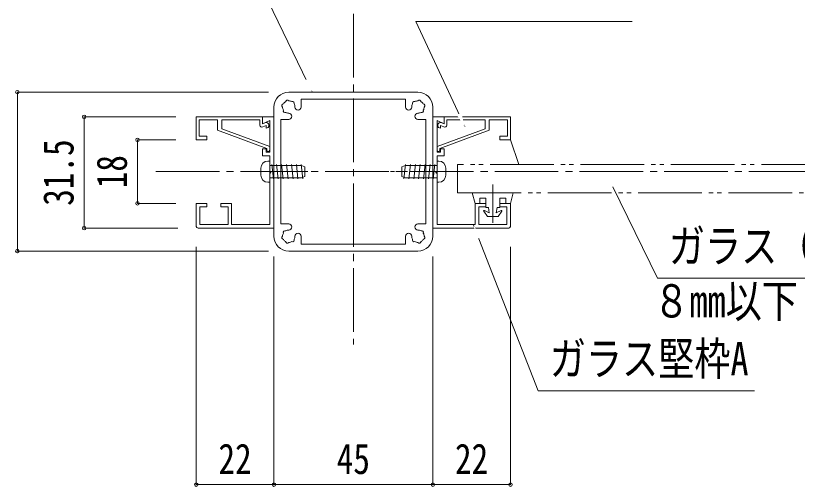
# Model space of a CAD drawing. Units: millimetres at full size; details may follow other scales. Extents: x -3135 to 4022, y -814 to 1448.
# Drawn here: x -1842.2 to -1399.3, y 951.3 to 1217.9 of the extents above; entities that cross this region are included whole.
import ezdxf
from ezdxf.enums import TextEntityAlignment as Align

# ---------------------------------------------------------------- set-up
doc = ezdxf.new("R2010")
doc.units = ezdxf.units.MM
doc.header["$LTSCALE"] = 4
doc.header["$PDMODE"] = 32
doc.header["$PDSIZE"] = 2
for name, pattern in [('CHAIN2', [12, 9, -1, 1, -1]), ('DASHED1', [1.8, 1.2, -0.6]), ('DASHED2', [3, 2, -1]), ('DOUBLE_CHAIN2', [12.8, 9, -1, 0.6, -0.6, 0.6, -1])]:
    doc.linetypes.add(name, pattern=pattern)
for name, color, linetype, lineweight in [('0-0_0', 7, 'Continuous', 18), ('0-1_1手摺寸法', 3, 'Continuous', 18), ('0-2_2A', 1, 'DOUBLE_CHAIN2', 18), ('0-5_3中心線', 2, 'CHAIN2', 18), ('0-6_41ｱﾙﾐ', 6, 'Continuous', 18), ('0-7_42ｱﾙﾐ部品', 6, 'Continuous', 18), ('0-8_51破線ｱﾙﾐ', 3, 'DASHED1', 18), ('0-9_6ﾊｯﾁﾝｸﾞ', 4, 'Continuous', 9), ('0-B_CYAN', 4, 'Continuous', 9)]:
    doc.layers.add(name, color=color, linetype=linetype, lineweight=lineweight)
doc.styles.add('ＭＳ ゴシック', font='')
doc.styles.get('ＭＳ ゴシック').set_extended_font_data('MS Gothic')

msp = doc.modelspace()

# ---------------------------------------------------------------- linework, layer by layer
at = {"layer": '0-0_0'}
for points in [[(-1674.129, 1174.553), (-1726.439, 1282.99), (-1832.473, 1282.99)], [(-1587.656, 1155.053), (-1615.5, 1214.552), (-1492.849, 1214.552)], [(-1582.724, 1099.173), (-1546.087, 1005.464), (-1423.566, 1005.464)]]:
    msp.add_lwpolyline(points, dxfattribs=at)
at = {"layer": '0-1_1手摺寸法'}
for p, q in [((-1698.948, 1174.553), (-1841.178, 1174.553)), ((-1841.178, 1084.553), (-1841.178, 1174.553)), ((-1841.178, 1169.953), (-1841.178, 1089.153)), ((-1751.348, 1160.553), (-1803.376, 1160.553)), ((-1803.376, 1160.553), (-1803.376, 1097.553)), ((-1803.376, 1102.153), (-1803.376, 1155.953)), ((-1751.348, 1147.553), (-1773.119, 1147.553)), ((-1773.119, 1111.553), (-1773.119, 1147.553)), ((-1773.119, 1142.953), (-1773.119, 1116.153)), ((-1571.848, 1122.282), (-1571.848, 1100.555)), ((-1560.248, 1117.553), (-1583.448, 1117.553)), ((-1583.448, 1117.553), (-1581.848, 1111.553)), ((-1560.248, 1117.553), (-1561.848, 1111.553)), ((-1575.848, 1114.553), (-1579.248, 1114.553)), ((-1579.248, 1114.553), (-1579.248, 1111.553)), ((-1575.848, 1114.553), (-1575.848, 1109.153)), ((-1564.448, 1114.553), (-1567.848, 1114.553)), ((-1567.848, 1114.553), (-1567.848, 1109.153)), ((-1564.448, 1114.553), (-1564.448, 1111.553)), ((-1751.348, 1111.553), (-1773.119, 1111.553)), ((-1579.248, 1111.553), (-1581.848, 1111.553)), ((-1573.848, 1106.153), (-1576.628, 1107.528)), ((-1574.348, 1109.153), (-1575.848, 1109.153)), ((-1573.848, 1106.153), (-1574.348, 1109.153)), ((-1569.848, 1106.153), (-1569.348, 1109.153)), ((-1567.068, 1107.528), (-1569.848, 1106.153)), ((-1567.848, 1109.153), (-1569.348, 1109.153)), ((-1561.848, 1111.553), (-1564.448, 1111.553)), ((-1574.848, 1104.153), (-1577, 1107.09)), ((-1568.848, 1104.153), (-1574.848, 1104.153)), ((-1568.848, 1104.153), (-1566.696, 1107.09)), ((-1750.348, 1097.553), (-1803.376, 1097.553)), ((-1739.848, 1087.053), (-1739.848, 952.296)), ((-1561.848, 1087.053), (-1561.848, 952.296)), ((-1698.948, 1084.553), (-1841.178, 1084.553)), ((-1695.848, 1081.453), (-1695.848, 952.296)), ((-1695.848, 1081.453), (-1695.848, 952.296)), ((-1605.848, 1081.453), (-1605.848, 952.296)), ((-1605.848, 1081.453), (-1605.848, 952.296)), ((-1739.848, 952.296), (-1695.848, 952.296)), ((-1700.448, 952.296), (-1735.248, 952.296)), ((-1695.848, 952.296), (-1605.848, 952.296)), ((-1610.448, 952.296), (-1691.248, 952.296)), ((-1561.848, 952.296), (-1605.848, 952.296)), ((-1601.248, 952.296), (-1566.448, 952.296))]:
    msp.add_line(p, q, dxfattribs=at)
for centre, start, end in [((-1576.748, 1107.253), 66.371, 212.905), ((-1566.948, 1107.253), 327.095, 113.629)]:
    msp.add_arc(centre, 0.3, start, end, dxfattribs=at)
for p in [(-1841.178, 1174.553), (-1803.376, 1160.553), (-1773.119, 1147.553), (-1773.119, 1111.553), (-1803.376, 1097.553), (-1841.178, 1084.553), (-1739.848, 952.296), (-1695.848, 952.296), (-1605.848, 952.296), (-1561.848, 952.296)]:
    msp.add_point(p, dxfattribs=at)
at = {"layer": '0-5_3中心線'}
for p, q in [((-1650.848, 1314.904), (-1650.848, 1031.562)), ((-1762.724, 1129.553), (-970.234, 1129.553))]:
    msp.add_line(p, q, dxfattribs=at)
at = {"layer": '0-6_41ｱﾙﾐ'}
for p, q in [((-1739.848, 1160.553), (-1702.248, 1160.553)), ((-1739.848, 1147.553), (-1739.848, 1160.553)), ((-1702.248, 1160.553), (-1702.248, 1156.553)), ((-1695.848, 1160.553), (-1702.248, 1160.553)), ((-1605.848, 1160.553), (-1599.448, 1160.553)), ((-1599.448, 1160.553), (-1599.448, 1156.553)), ((-1561.848, 1160.553), (-1599.448, 1160.553)), ((-1561.848, 1147.553), (-1561.848, 1160.553)), ((-1738.248, 1158.953), (-1727.848, 1158.953)), ((-1738.248, 1149.553), (-1738.248, 1158.953)), ((-1727.848, 1153.028), (-1727.848, 1158.953)), ((-1725.448, 1158.953), (-1703.848, 1158.953)), ((-1725.448, 1153.848), (-1725.448, 1158.953)), ((-1703.848, 1155.906), (-1703.848, 1158.953)), ((-1702.248, 1156.553), (-1698.248, 1158.553)), ((-1698.248, 1140.553), (-1698.248, 1158.553)), ((-1603.448, 1140.553), (-1603.448, 1158.553)), ((-1599.448, 1156.553), (-1603.448, 1158.553)), ((-1576.248, 1158.953), (-1597.848, 1158.953)), ((-1597.848, 1155.906), (-1597.848, 1158.953)), ((-1576.248, 1153.848), (-1576.248, 1158.953)), ((-1563.448, 1158.953), (-1573.848, 1158.953)), ((-1573.848, 1153.028), (-1573.848, 1158.953)), ((-1563.448, 1149.553), (-1563.448, 1158.953)), ((-1727.848, 1153.028), (-1699.848, 1142.7)), ((-1725.448, 1153.848), (-1698.248, 1143.816)), ((-1700.248, 1155.764), (-1702.112, 1154.832)), ((-1700.248, 1154.164), (-1700.248, 1155.764)), ((-1576.248, 1153.848), (-1603.448, 1143.816)), ((-1573.848, 1153.028), (-1601.848, 1142.7)), ((-1601.448, 1155.764), (-1599.585, 1154.832)), ((-1601.448, 1154.164), (-1601.448, 1155.764)), ((-1733.848, 1147.553), (-1739.848, 1147.553)), ((-1733.848, 1149.553), (-1738.248, 1149.553)), ((-1733.848, 1147.553), (-1733.848, 1149.553)), ((-1567.848, 1149.553), (-1563.448, 1149.553)), ((-1567.848, 1147.553), (-1567.848, 1149.553)), ((-1567.848, 1147.553), (-1561.848, 1147.553)), ((-1699.848, 1141.753), (-1699.848, 1142.7)), ((-1698.248, 1143.816), (-1698.248, 1141.753)), ((-1603.448, 1143.816), (-1603.448, 1141.753)), ((-1601.848, 1141.753), (-1601.848, 1142.7)), ((-1702.248, 1142.553), (-1702.248, 1138.553)), ((-1700.248, 1142.553), (-1702.248, 1142.553)), ((-1702.248, 1138.553), (-1698.248, 1138.553)), ((-1700.248, 1142.553), (-1700.248, 1140.553)), ((-1698.248, 1140.553), (-1700.248, 1140.553)), ((-1698.248, 1138.553), (-1698.248, 1129.653)), ((-1603.448, 1140.553), (-1601.448, 1140.553)), ((-1599.448, 1138.553), (-1603.448, 1138.553)), ((-1603.448, 1138.553), (-1603.448, 1129.653)), ((-1601.448, 1142.553), (-1601.448, 1140.553)), ((-1601.448, 1142.553), (-1599.448, 1142.553)), ((-1599.448, 1142.553), (-1599.448, 1138.553)), ((-1697.834, 1129.391), (-1698.248, 1129.653)), ((-1603.862, 1129.391), (-1603.448, 1129.653)), ((-1697.834, 1128.715), (-1698.248, 1128.453)), ((-1698.248, 1128.453), (-1698.248, 1099.553)), ((-1603.862, 1128.715), (-1603.448, 1128.453)), ((-1603.448, 1128.453), (-1603.448, 1099.553)), ((-1733.848, 1111.553), (-1739.848, 1111.553)), ((-1739.848, 1111.553), (-1739.848, 1098.553)), ((-1733.848, 1111.553), (-1733.848, 1109.553)), ((-1725.848, 1111.553), (-1719.848, 1111.553)), ((-1725.848, 1111.553), (-1725.848, 1109.553)), ((-1719.848, 1111.553), (-1719.848, 1099.553)), ((-1581.848, 1111.553), (-1581.848, 1099.553)), ((-1575.848, 1111.553), (-1581.848, 1111.553)), ((-1575.848, 1111.553), (-1575.848, 1109.553)), ((-1567.848, 1111.553), (-1561.848, 1111.553)), ((-1567.848, 1111.553), (-1567.848, 1109.553)), ((-1561.848, 1111.553), (-1561.848, 1098.553)), ((-1721.848, 1099.553), (-1737.848, 1099.553)), ((-1698.248, 1099.553), (-1719.848, 1099.553)), ((-1603.448, 1099.553), (-1581.848, 1099.553)), ((-1579.848, 1099.553), (-1563.848, 1099.553))]:
    msp.add_line(p, q, dxfattribs=at)
at = {"layer": '0-6_41ｱﾙﾐ', "linetype": 'DASHED2'}
for p, q in [((-1702.248, 1156.553), (-1702.248, 1160.553)), ((-1599.448, 1156.553), (-1599.448, 1160.553)), ((-1700.964, 1157.195), (-1702.248, 1156.553)), ((-1600.733, 1157.195), (-1599.448, 1156.553))]:
    msp.add_line(p, q, dxfattribs=at)
at = {"layer": '0-6_41ｱﾙﾐ'}
for points in [[(-1695.848, 1160.553), (-1695.848, 1097.553), (-1738.848, 1097.553)], [(-1605.848, 1160.553), (-1605.848, 1097.553), (-1562.848, 1097.553)], [(-1733.848, 1109.553), (-1737.848, 1109.553), (-1737.848, 1099.553)], [(-1725.848, 1109.553), (-1721.848, 1109.553), (-1721.848, 1099.553)], [(-1575.848, 1109.553), (-1579.848, 1109.553), (-1579.848, 1099.553)], [(-1567.848, 1109.553), (-1563.848, 1109.553), (-1563.848, 1099.553)]]:
    msp.add_lwpolyline(points, dxfattribs=at)
for centre, radius, start, end in [((-1700.248, 1155.764), 1.6, 0, 116.565), ((-1601.448, 1155.764), 1.6, 63.435, 180), ((-1702.648, 1155.906), 1.2, 180, 296.565), ((-1700.248, 1155.764), 1.6, 270, 0), ((-1601.448, 1155.764), 1.6, 180, 270), ((-1599.048, 1155.906), 1.2, 243.435, 0), ((-1699.048, 1141.753), 0.8, 180, 0), ((-1602.648, 1141.753), 0.8, 180, 0), ((-1698.048, 1129.053), 0.4, 302.334, 57.666), ((-1603.648, 1129.053), 0.4, 122.334, 237.666), ((-1738.848, 1098.553), 1, 180, 270), ((-1562.848, 1098.553), 1, 270, 0)]:
    msp.add_arc(centre, radius, start, end, dxfattribs=at)
at = {"layer": '0-7_42ｱﾙﾐ部品'}
for p, q in [((-1687.448, 1174.553), (-1614.248, 1174.553)), ((-1614.248, 1174.553), (-1687.448, 1174.553)), ((-1680.448, 1170.553), (-1621.248, 1170.553)), ((-1680.448, 1170.553), (-1680.448, 1166.153)), ((-1621.248, 1170.553), (-1680.448, 1170.553)), ((-1680.448, 1170.553), (-1680.448, 1166.153)), ((-1621.248, 1170.553), (-1621.248, 1166.153)), ((-1621.248, 1170.553), (-1621.248, 1166.153)), ((-1695.848, 1166.153), (-1695.848, 1092.953)), ((-1695.848, 1166.153), (-1695.848, 1092.953)), ((-1605.848, 1166.153), (-1605.848, 1092.953)), ((-1605.848, 1166.153), (-1605.848, 1092.953)), ((-1687.448, 1159.153), (-1691.848, 1159.153)), ((-1691.848, 1159.153), (-1691.848, 1099.953)), ((-1691.848, 1159.153), (-1691.848, 1099.953)), ((-1687.448, 1159.153), (-1691.848, 1159.153)), ((-1614.248, 1159.153), (-1609.848, 1159.153)), ((-1614.248, 1159.153), (-1609.848, 1159.153)), ((-1609.848, 1159.153), (-1609.848, 1099.953)), ((-1609.848, 1159.153), (-1609.848, 1099.953)), ((-1687.448, 1099.953), (-1691.848, 1099.953)), ((-1687.448, 1099.953), (-1691.848, 1099.953)), ((-1614.248, 1099.953), (-1609.848, 1099.953)), ((-1614.248, 1099.953), (-1609.848, 1099.953)), ((-1680.448, 1088.553), (-1680.448, 1092.953)), ((-1621.248, 1088.553), (-1621.248, 1092.953)), ((-1687.448, 1084.553), (-1614.248, 1084.553)), ((-1614.248, 1084.553), (-1687.448, 1084.553))]:
    msp.add_line(p, q, dxfattribs=at)
for points in [[(-1680.448, 1088.553), (-1621.248, 1088.553), (-1621.248, 1092.953)], [(-1621.248, 1088.553), (-1680.448, 1088.553), (-1680.448, 1092.953)]]:
    msp.add_lwpolyline(points, dxfattribs=at)
for centre, radius, start, end in [((-1687.448, 1166.153), 8.4, 90, 180), ((-1687.448, 1166.153), 8.4, 90, 180), ((-1614.248, 1166.153), 8.4, 0, 90), ((-1614.248, 1166.153), 8.4, 0, 90), ((-1688.225, 1169.051), 1, 105, 172.976), ((-1688.225, 1169.051), 1, 105, 172.976), ((-1688.225, 1169.051), 1, 37.024, 105), ((-1688.225, 1169.051), 1, 37.024, 105), ((-1687.448, 1166.153), 3.5, 75, 89.641), ((-1687.448, 1166.153), 3.5, 75, 89.641), ((-1687.448, 1166.153), 3.5, 60.359, 75), ((-1687.448, 1166.153), 3.5, 60.359, 75), ((-1685.327, 1168.274), 1, 45, 112.976), ((-1685.327, 1168.274), 1, 45, 112.976), ((-1616.37, 1168.274), 1, 67.024, 135), ((-1616.37, 1168.274), 1, 67.024, 135), ((-1614.248, 1166.153), 3.5, 105, 119.641), ((-1614.248, 1166.153), 3.5, 105, 119.641), ((-1614.248, 1166.153), 3.5, 90.359, 105), ((-1614.248, 1166.153), 3.5, 90.359, 105), ((-1613.472, 1169.051), 1, 75, 142.976), ((-1613.472, 1169.051), 1, 75, 142.976), ((-1613.472, 1169.051), 1, 7.024, 75), ((-1613.472, 1169.051), 1, 7.024, 75), ((-1690.346, 1166.93), 1, 165, 232.976), ((-1690.346, 1166.93), 1, 165, 232.976), ((-1690.346, 1166.93), 1, 97.024, 165), ((-1690.346, 1166.93), 1, 97.024, 165), ((-1687.448, 1166.153), 3.5, 180.359, 195), ((-1687.448, 1166.153), 3.5, 180.359, 195), ((-1687.448, 1166.153), 3.5, 195, 209.641), ((-1687.448, 1166.153), 3.5, 195, 209.641), ((-1687.448, 1166.153), 3.5, 135, 149.641), ((-1687.448, 1166.153), 3.5, 135, 149.641), ((-1687.448, 1166.153), 3.5, 120.359, 135), ((-1687.448, 1166.153), 3.5, 120.359, 135), ((-1685.327, 1168.274), 1, 337.024, 45), ((-1685.327, 1168.274), 1, 337.024, 45), ((-1687.448, 1166.153), 3.5, 15, 29.641), ((-1687.448, 1166.153), 3.5, 15, 29.641), ((-1687.448, 1166.153), 3.5, 0.359, 15), ((-1687.448, 1166.153), 3.5, 0.359, 15), ((-1682.198, 1166.153), 1.75, 180, 0), ((-1682.198, 1166.153), 1.75, 180, 0), ((-1619.498, 1166.153), 1.75, 180, 0), ((-1619.498, 1166.153), 1.75, 180, 0), ((-1614.248, 1166.153), 3.5, 165, 179.641), ((-1614.248, 1166.153), 3.5, 165, 179.641), ((-1614.248, 1166.153), 3.5, 150.359, 165), ((-1614.248, 1166.153), 3.5, 150.359, 165), ((-1616.37, 1168.274), 1, 135, 202.976), ((-1616.37, 1168.274), 1, 135, 202.976), ((-1614.248, 1166.153), 3.5, 45, 59.641), ((-1614.248, 1166.153), 3.5, 45, 59.641), ((-1614.248, 1166.153), 3.5, 30.359, 45), ((-1614.248, 1166.153), 3.5, 30.359, 45), ((-1611.35, 1166.93), 1, 15, 82.976), ((-1611.35, 1166.93), 1, 15, 82.976), ((-1614.248, 1166.153), 3.5, 330.359, 345), ((-1614.248, 1166.153), 3.5, 330.359, 345), ((-1614.248, 1166.153), 3.5, 345, 359.641), ((-1614.248, 1166.153), 3.5, 345, 359.641), ((-1611.35, 1166.93), 1, 307.024, 15), ((-1611.35, 1166.93), 1, 307.024, 15), ((-1689.57, 1164.032), 1, 157.024, 225), ((-1689.57, 1164.032), 1, 157.024, 225), ((-1689.57, 1164.032), 1, 225, 292.976), ((-1689.57, 1164.032), 1, 225, 292.976), ((-1687.448, 1166.153), 3.5, 240.359, 255), ((-1687.448, 1166.153), 3.5, 240.359, 255), ((-1687.448, 1166.153), 3.5, 255, 270), ((-1687.448, 1166.153), 3.5, 255, 270), ((-1687.448, 1160.903), 1.75, 270, 90), ((-1687.448, 1160.903), 1.75, 270, 90), ((-1614.248, 1160.903), 1.75, 90, 270), ((-1614.248, 1160.903), 1.75, 90, 270), ((-1614.248, 1166.153), 3.5, 270, 285), ((-1614.248, 1166.153), 3.5, 270, 285), ((-1614.248, 1166.153), 3.5, 285, 299.641), ((-1614.248, 1166.153), 3.5, 285, 299.641), ((-1612.127, 1164.032), 1, 247.024, 315), ((-1612.127, 1164.032), 1, 247.024, 315), ((-1612.127, 1164.032), 1, 315, 22.976), ((-1612.127, 1164.032), 1, 315, 22.976), ((-1687.448, 1098.203), 1.75, 270, 90), ((-1687.448, 1098.203), 1.75, 270, 90), ((-1614.248, 1098.203), 1.75, 90, 270), ((-1614.248, 1098.203), 1.75, 90, 270), ((-1687.448, 1092.953), 3.5, 150.359, 165), ((-1687.448, 1092.953), 3.5, 150.359, 165), ((-1689.57, 1095.074), 1, 135, 202.976), ((-1689.57, 1095.074), 1, 135, 202.976), ((-1689.57, 1095.074), 1, 67.024, 135), ((-1689.57, 1095.074), 1, 67.024, 135), ((-1687.448, 1092.953), 3.5, 105, 119.641), ((-1687.448, 1092.953), 3.5, 105, 119.641), ((-1687.448, 1092.953), 3.5, 90, 105), ((-1687.448, 1092.953), 3.5, 90, 105), ((-1682.198, 1092.953), 1.75, 0, 180), ((-1682.198, 1092.953), 1.75, 0, 180), ((-1619.498, 1092.953), 1.75, 0, 180), ((-1619.498, 1092.953), 1.75, 0, 180), ((-1614.248, 1092.953), 3.5, 75, 90), ((-1614.248, 1092.953), 3.5, 75, 90), ((-1614.248, 1092.953), 3.5, 60.359, 75), ((-1614.248, 1092.953), 3.5, 60.359, 75), ((-1612.127, 1095.074), 1, 45, 112.976), ((-1612.127, 1095.074), 1, 45, 112.976), ((-1612.127, 1095.074), 1, 337.024, 45), ((-1612.127, 1095.074), 1, 337.024, 45), ((-1614.248, 1092.953), 3.5, 15, 29.641), ((-1614.248, 1092.953), 3.5, 15, 29.641), ((-1687.448, 1092.953), 8.4, 180, 270), ((-1687.448, 1092.953), 8.4, 180, 270), ((-1690.346, 1092.176), 1, 127.024, 195), ((-1690.346, 1092.176), 1, 127.024, 195), ((-1690.346, 1092.176), 1, 195, 262.976), ((-1690.346, 1092.176), 1, 195, 262.976), ((-1687.448, 1092.953), 3.5, 165, 179.641), ((-1687.448, 1092.953), 3.5, 165, 179.641), ((-1687.448, 1092.953), 3.5, 210.359, 225), ((-1687.448, 1092.953), 3.5, 210.359, 225), ((-1687.448, 1092.953), 3.5, 225, 239.641), ((-1687.448, 1092.953), 3.5, 225, 239.641), ((-1688.225, 1090.055), 1, 187.024, 255), ((-1688.225, 1090.055), 1, 187.024, 255), ((-1687.448, 1092.953), 3.5, 270.359, 285), ((-1687.448, 1092.953), 3.5, 270.359, 285), ((-1687.448, 1092.953), 3.5, 285, 299.641), ((-1687.448, 1092.953), 3.5, 285, 299.641), ((-1685.327, 1090.832), 1, 247.024, 315), ((-1685.327, 1090.832), 1, 247.024, 315), ((-1685.327, 1090.832), 1, 315, 22.976), ((-1685.327, 1090.832), 1, 315, 22.976), ((-1687.448, 1092.953), 3.5, 330.359, 345), ((-1687.448, 1092.953), 3.5, 330.359, 345), ((-1687.448, 1092.953), 3.5, 345, 359.641), ((-1687.448, 1092.953), 3.5, 345, 359.641), ((-1614.248, 1092.953), 3.5, 180.359, 195), ((-1614.248, 1092.953), 3.5, 180.359, 195), ((-1614.248, 1092.953), 3.5, 195, 209.641), ((-1614.248, 1092.953), 3.5, 195, 209.641), ((-1616.37, 1090.832), 1, 157.024, 225), ((-1616.37, 1090.832), 1, 157.024, 225), ((-1616.37, 1090.832), 1, 225, 292.976), ((-1616.37, 1090.832), 1, 225, 292.976), ((-1614.248, 1092.953), 3.5, 240.359, 255), ((-1614.248, 1092.953), 3.5, 240.359, 255), ((-1614.248, 1092.953), 3.5, 255, 269.641), ((-1614.248, 1092.953), 3.5, 255, 269.641), ((-1614.248, 1092.953), 8.4, 270, 0), ((-1614.248, 1092.953), 8.4, 270, 0), ((-1613.472, 1090.055), 1, 285, 352.976), ((-1613.472, 1090.055), 1, 285, 352.976), ((-1614.248, 1092.953), 3.5, 300.359, 315), ((-1614.248, 1092.953), 3.5, 300.359, 315), ((-1614.248, 1092.953), 3.5, 315, 329.641), ((-1614.248, 1092.953), 3.5, 315, 329.641), ((-1611.35, 1092.176), 1, 277.024, 345), ((-1611.35, 1092.176), 1, 277.024, 345), ((-1614.248, 1092.953), 3.5, 0.359, 15), ((-1614.248, 1092.953), 3.5, 0.359, 15), ((-1611.35, 1092.176), 1, 345, 52.976), ((-1611.35, 1092.176), 1, 345, 52.976), ((-1688.225, 1090.055), 1, 255, 322.976), ((-1688.225, 1090.055), 1, 255, 322.976), ((-1613.472, 1090.055), 1, 217.024, 285), ((-1613.472, 1090.055), 1, 217.024, 285)]:
    msp.add_arc(centre, radius, start, end, dxfattribs=at)
at = {"layer": '0-8_51破線ｱﾙﾐ'}
for p, q in [((-1710.234, 1129.553), (-1671.926, 1129.553)), ((-1591.463, 1129.553), (-1629.77, 1129.553))]:
    msp.add_line(p, q, dxfattribs=at)
at = {"layer": '0-9_6ﾊｯﾁﾝｸﾞ'}
for p, q in [((-1699.248, 1135.553), (-1698.648, 1135.553)), ((-1698.248, 1123.953), (-1698.248, 1135.153)), ((-1603.448, 1123.953), (-1603.448, 1135.153)), ((-1602.448, 1135.553), (-1603.048, 1135.553)), ((-1703.248, 1127.553), (-1703.248, 1131.553)), ((-1698.248, 1133.053), (-1680.248, 1133.053)), ((-1696.123, 1125.553), (-1697.061, 1133.553)), ((-1696.123, 1125.553), (-1697.061, 1133.553)), ((-1693.488, 1125.553), (-1694.426, 1133.553)), ((-1693.488, 1125.553), (-1694.426, 1133.553)), ((-1690.669, 1125.553), (-1691.607, 1133.553)), ((-1690.669, 1125.553), (-1691.607, 1133.553)), ((-1687.85, 1125.553), (-1688.788, 1133.553)), ((-1687.85, 1125.553), (-1688.788, 1133.553)), ((-1685.03, 1125.553), (-1685.969, 1133.553)), ((-1685.03, 1125.553), (-1685.969, 1133.553)), ((-1682.211, 1125.553), (-1683.15, 1133.553)), ((-1682.211, 1125.553), (-1683.15, 1133.553)), ((-1679.392, 1125.553), (-1680.33, 1133.553)), ((-1679.392, 1125.553), (-1680.33, 1133.553)), ((-1680.248, 1133.053), (-1678.248, 1132.225)), ((-1678.248, 1126.882), (-1678.248, 1132.225)), ((-1621.448, 1133.053), (-1623.448, 1132.225)), ((-1623.448, 1126.882), (-1623.448, 1132.225)), ((-1622.304, 1125.553), (-1621.366, 1133.553)), ((-1622.304, 1125.553), (-1621.366, 1133.553)), ((-1603.448, 1133.053), (-1621.448, 1133.053)), ((-1619.485, 1125.553), (-1618.547, 1133.553)), ((-1619.485, 1125.553), (-1618.547, 1133.553)), ((-1616.666, 1125.553), (-1615.728, 1133.553)), ((-1616.666, 1125.553), (-1615.728, 1133.553)), ((-1613.847, 1125.553), (-1612.908, 1133.553)), ((-1613.847, 1125.553), (-1612.908, 1133.553)), ((-1611.028, 1125.553), (-1610.089, 1133.553)), ((-1611.028, 1125.553), (-1610.089, 1133.553)), ((-1608.208, 1125.553), (-1607.27, 1133.553)), ((-1608.208, 1125.553), (-1607.27, 1133.553)), ((-1605.574, 1125.553), (-1604.635, 1133.553)), ((-1605.574, 1125.553), (-1604.635, 1133.553)), ((-1598.448, 1127.553), (-1598.448, 1131.553)), ((-1698.248, 1126.053), (-1680.248, 1126.053)), ((-1680.248, 1126.053), (-1678.248, 1126.882)), ((-1621.448, 1126.053), (-1623.448, 1126.882)), ((-1603.448, 1126.053), (-1621.448, 1126.053)), ((-1699.248, 1123.553), (-1698.648, 1123.553)), ((-1602.448, 1123.553), (-1603.048, 1123.553))]:
    msp.add_line(p, q, dxfattribs=at)
for centre, radius, start, end in [((-1699.248, 1131.553), 4, 90, 180), ((-1698.648, 1135.153), 0.4, 0, 90), ((-1603.048, 1135.153), 0.4, 90, 180), ((-1602.448, 1131.553), 4, 0, 90), ((-1699.248, 1127.553), 4, 180, 270), ((-1602.448, 1127.553), 4, 270, 0), ((-1698.648, 1123.953), 0.4, 270, 0), ((-1603.048, 1123.953), 0.4, 180, 270)]:
    msp.add_arc(centre, radius, start, end, dxfattribs=at)
at = {"layer": '0-B_CYAN'}
msp.add_line((-1561.848, 1147.553), (-1557.035, 1133.553), dxfattribs=at)

# ---------------------------------------------------------------- texts
at = {"layer": '0-0_0', "style": 'ＭＳ ゴシック', "width": 0.8}
for s, p in [('ガラス（別途）', (-1472.104, 1072.408)), ('８mm以下', (-1480.856, 1041.327)), ('ガラス堅枠A', (-1539.582, 1008.607))]:
    msp.add_text(s, height=18.77, dxfattribs=at).set_placement(p, align=Align.BOTTOM_LEFT)
at = {"layer": '0-1_1手摺寸法', "color": 7, "style": 'ＭＳ ゴシック', "width": 0.8}
for s, p in [('31.5', (-1804.195, 1110.212)), ('18', (-1773.938, 1120.132))]:
    msp.add_text(s, height=17.27, rotation=90, dxfattribs=at).set_placement(p, align=Align.BOTTOM_LEFT)
for s, p in [('22', (-1727.269, 953.115)), ('45', (-1660.269, 953.115)), ('22', (-1593.269, 953.115))]:
    msp.add_text(s, height=17.27, dxfattribs=at).set_placement(p, align=Align.BOTTOM_LEFT)

# ---------------------------------------------------------------- wipeouts: each hides what was drawn before it
msp.add_wipeout([(-1499.184, 1114.424), (-1501.679, 1113.201), (-1503.898, 1120.888), (-1503.898, 1120.888)])

# ---------------------------------------------------------------- next in the draw order: linework, layer by layer
at = {"layer": '0-0_0'}
msp.add_lwpolyline([(-1503.898, 1120.888), (-1478.609, 1069.265), (-1356.088, 1069.265)], dxfattribs=at)
msp.add_solid([(-1499.184, 1114.424), (-1499.184, 1114.424), (-1499.184, 1114.424)], dxfattribs=at)
at = {"layer": '0-2_2A'}
msp.add_line((-1591.848, 1117.553), (-1383.69, 1117.553), dxfattribs=at)
msp.add_lwpolyline([(-1383.69, 1133.553), (-1591.848, 1133.553), (-1591.848, 1117.553)], dxfattribs=at)

# ---------------------------------------------------------------- next in the draw order: wipeouts: each hides what was drawn before it
for points in [[(-1678.804, 1181.046), (-1676.301, 1182.252), (-1674.129, 1174.553), (-1674.129, 1174.553)], [(-1592.254, 1161.6), (-1589.737, 1162.778), (-1587.656, 1155.053), (-1587.656, 1155.053)], [(-1578.562, 1092.341), (-1581.15, 1091.329), (-1582.724, 1099.173), (-1582.724, 1099.173)]]:
    msp.add_wipeout(points)

doc.saveas('drawing.dxf')
